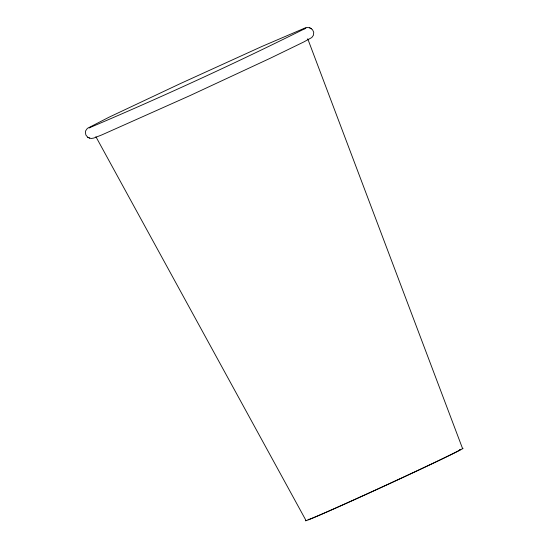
<?xml version="1.0" encoding="UTF-8"?>
<svg xmlns="http://www.w3.org/2000/svg" width="548" height="548" viewBox="0 0 548 548"><rect width="100%" height="100%" fill="white"/><g stroke="black" fill="none" stroke-linecap="round" stroke-linejoin="round"><path stroke-width="0.82" d="M304.667 28.921L305.894 28.147C234.736 63.602 162.366 96.791 89.194 127.876L90.571 127.444M309.524 27.729L306.668 27.455L305.291 27.88L261.93 46.457L180.676 83.44L109.127 117.162L87.358 128.383L85.7 130.739L85.378 132.157L85.872 135.007L87.714 137.24L91.043 138.528L93.866 138.041L101.832 134.904L189.951 95.619L270.28 58.232L303.77 41.97L311.798 37.545L313.456 35.188L313.716 32.311L312.511 29.681L309.524 27.729L311.435 28.688M87.714 137.24L88.344 137.514M89.002 137.925L89.625 138.199M95.886 136.692L305.955 520.408A86.742 1.363 -24.7 0 0 385.956 485.288A86.742 1.363 -24.7 0 0 462.183 448.511M307.729 38.792L462.622 448.702M459.628 449.696A83.892 1.315 -24.7 0 1 415.418 471.568A83.892 1.315 -24.7 0 1 325.471 512.524M324.82 512.812A83.892 1.315 -24.7 0 1 308.531 519.23"/></g></svg>
